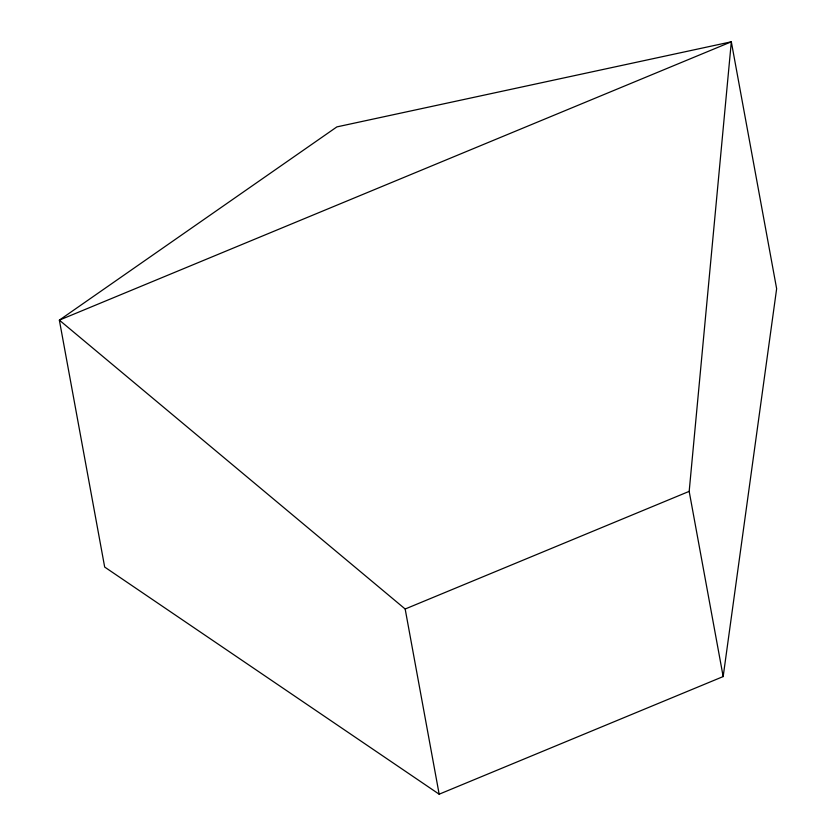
<?xml version="1.0" encoding="UTF-8"?>
<svg xmlns="http://www.w3.org/2000/svg" width="836" height="836" viewBox="0 0 836 836"><rect width="100%" height="100%" fill="white"/><g stroke="black" fill="none" stroke-linecap="round" stroke-linejoin="round"><path stroke-width="1.25" d="M723.171 676.564L689.178 491.369L731.322 41.8L336.877 126.894L59.356 320.136L104.678 567.059L439.161 794.2L723.171 676.564L776.644 288.723L731.322 41.8L59.356 320.136L405.167 609.005L439.161 794.2M405.167 609.005L689.178 491.369"/></g></svg>
